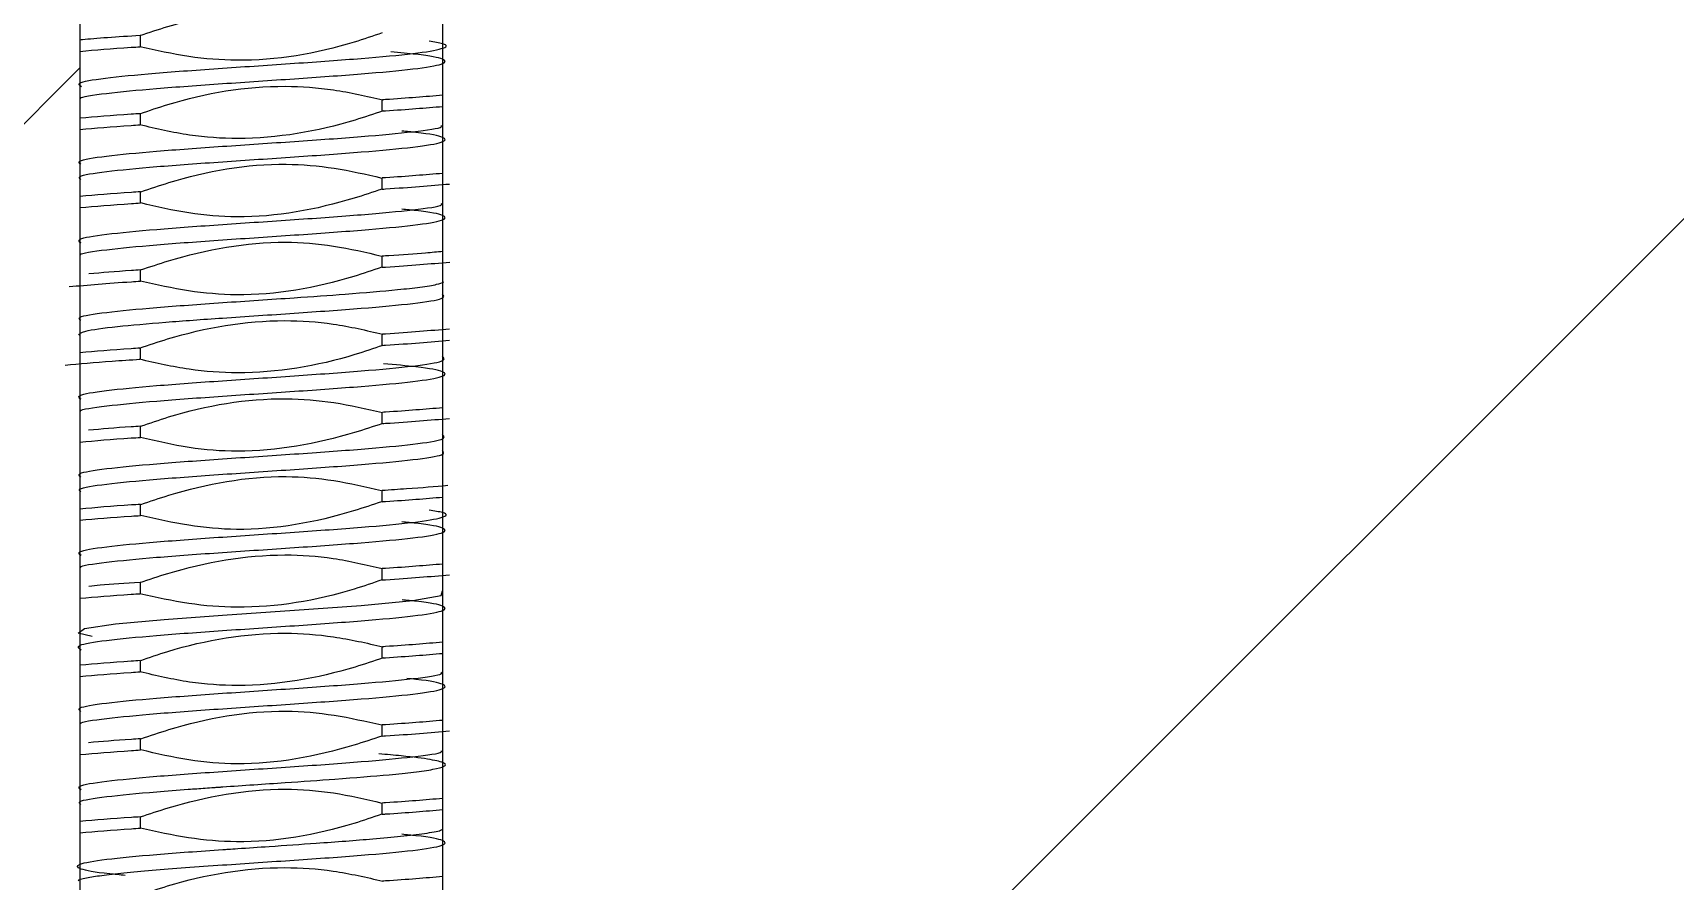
# Model space of a CAD drawing. Header units: millimetres. Extents: x -48 to 1187, y 2 to 839.
# Drawn here: x 117.008 to 121.21, y 379.073 to 381.245 of the extents above; entities that cross this region are included whole.
import ezdxf

# ---------------------------------------------------------------- set-up
doc = ezdxf.new("R2010")
doc.units = ezdxf.units.MM

# ---------------------------------------------------------------- blocks, each defined once
blk = doc.blocks.new('SW_HATCH_1')
at = {"color": 0, "linetype": 'Continuous', "lineweight": 18}
for p, q in [((-37.237, 3.1742), (-32.4112, 8)), ((-43.5287, 1.3726), (-38.1656, 6.7357))]:
    blk.add_line(p, q, dxfattribs=at)

msp = doc.modelspace()

# ---------------------------------------------------------------- linework, layer by layer
at = {"color": 7, "linetype": 'Continuous', "lineweight": 25}
for p, q in [((117.128068, 381.619202), (117.128069, 374.419202)), ((118.05671, 374.419202), (118.05671, 381.619202)), ((117.282733, 381.237837), (117.282733, 381.209309)), ((117.902046, 381.044833), (117.902046, 381.073357)), ((117.282733, 381.03787), (117.282733, 381.009347)), ((117.902046, 380.844811), (117.902046, 380.873332)), ((117.282733, 380.837841), (117.282733, 380.80932)), ((117.902046, 380.644855), (117.902046, 380.673315)), ((117.282733, 380.63788), (117.282733, 380.609275)), ((117.902046, 380.444773), (117.902046, 380.473425)), ((117.282733, 380.437847), (117.282733, 380.409379)), ((117.902046, 380.244826), (117.902046, 380.273347)), ((117.282733, 380.237855), (117.282733, 380.209334)), ((117.902046, 380.044796), (117.902046, 380.073296)), ((117.282733, 380.037831), (117.282733, 380.009312)), ((117.902046, 379.844582), (117.902046, 379.873395)), ((117.282733, 379.837839), (117.282733, 379.809317)), ((117.282733, 379.637868), (117.282733, 379.609346)), ((117.902046, 379.644833), (117.902046, 379.673356)), ((117.902046, 379.444809), (117.902046, 379.473329)), ((117.282733, 379.43784), (117.282733, 379.409318)), ((117.902046, 379.244856), (117.902046, 379.273328)), ((117.282733, 379.237937), (117.282733, 379.209279))]:
    msp.add_line(p, q, dxfattribs=at)
at = {"color": 7, "linetype": 'Continuous', "lineweight": 25, "flags": 128}
msp.add_lwpolyline([(117.159598, 379.699581), (117.12364, 379.707858), (117.140407, 379.720139), (117.219552, 379.731982), (117.344024, 379.743386), (117.493504, 379.754353), (117.677334, 379.76688), (117.848226, 379.7794), (117.980154, 379.791912), (118.053025, 379.804416), (118.055741, 379.816911), (118.055741, 379.816911)], dxfattribs=at)
at = {"color": 7, "linetype": 'Continuous', "lineweight": 18}
msp.add_circle((134.392389, 398.419203), 29.029052, dxfattribs=at)
at = {"color": 7, "linetype": 'Continuous', "lineweight": 25}
for points, knots in [([(117.281599, 381.237823), (117.30538, 381.245768), (117.428525, 381.286909), (117.599102, 381.316709), (117.784304, 381.30137), (117.862494, 381.282749), (117.901913, 381.273361)], [0, 0, 0, 0, 0.11935536, 0.61806621, 0.8074503, 1, 1, 1, 1]), ([(117.282325, 381.237811), (117.224766, 381.234214), (117.162915, 381.230349), (117.13033, 381.226483), (117.128068, 381.226215)], [0, 0, 0, 0, 0.93061042, 1, 1, 1, 1]), ([(117.901611, 381.244823), (117.877903, 381.236656), (117.758395, 381.195487), (117.589883, 381.166854), (117.404913, 381.181521), (117.323347, 381.199949), (117.281883, 381.209316)], [0, 0, 0, 0, 0.119469, 0.60222015, 0.79778994, 1, 1, 1, 1]), ([(117.132301, 381.106358), (117.127151, 381.109676), (117.115484, 381.117193), (117.184608, 381.128941), (117.314611, 381.141619), (117.489914, 381.154276), (117.679568, 381.166875), (117.85475, 381.179392), (117.990849, 381.191902), (118.062834, 381.204405), (118.0738, 381.21482), (118.034804, 381.221064), (118.021805, 381.223146)], [0, 0, 0, 0, 0.08530104, 0.19324938, 0.30174224, 0.41077953, 0.51791114, 0.62504248, 0.73217355, 0.83930435, 0.94643487, 1, 1, 1, 1]), ([(117.128068, 381.197448), (117.168125, 381.200913), (117.213915, 381.204873), (117.274804, 381.208798), (117.282428, 381.20929)], [0, 0, 0, 0, 0.87477982, 1, 1, 1, 1]), ([(117.129524, 381.074924), (117.129, 381.075734), (117.125781, 381.080712), (117.190323, 381.089856), (117.316541, 381.102356), (117.490971, 381.114856), (117.679159, 381.127356), (117.854636, 381.139856), (117.989885, 381.152356), (118.065373, 381.164856), (118.066201, 381.177356), (118.01505, 381.187772), (117.94695, 381.194022), (117.92425, 381.196106)], [0, 0, 0, 0, 0.02006627, 0.12321719, 0.22636811, 0.32951903, 0.43266994, 0.53582086, 0.63897178, 0.7421227, 0.84527362, 0.94842454, 1, 1, 1, 1]), ([(117.281958, 381.037792), (117.305671, 381.045952), (117.425178, 381.087076), (117.593754, 381.115297), (117.779505, 381.101675), (117.861761, 381.082965), (117.903774, 381.073409)], [0, 0, 0, 0, 0.11907818, 0.60011802, 0.7957508, 1, 1, 1, 1]), ([(118.05671, 381.085051), (118.011901, 381.08131), (117.965204, 381.077413), (117.905096, 381.073552), (117.902667, 381.073396)], [0, 0, 0, 0, 0.95959094, 1, 1, 1, 1]), ([(117.282454, 381.037852), (117.274755, 381.037356), (117.213851, 381.033436), (117.168066, 381.029479), (117.128068, 381.026021)], [0, 0, 0, 0, 0.12640991, 1, 1, 1, 1]), ([(117.903856, 381.044894), (117.880094, 381.036879), (117.760447, 380.996519), (117.592192, 380.967402), (117.406132, 380.980119), (117.323731, 380.999411), (117.281675, 381.009258)], [0, 0, 0, 0, 0.11899831, 0.59918037, 0.79542621, 1, 1, 1, 1]), ([(117.902696, 381.044874), (117.905115, 381.04503), (117.965212, 381.048889), (118.011901, 381.052786), (118.05671, 381.056526)], [0, 0, 0, 0, 0.04024934, 1, 1, 1, 1]), ([(117.130928, 380.908287), (117.127398, 380.911141), (117.118714, 380.918162), (117.188032, 380.929349), (117.317113, 380.941849), (117.490859, 380.954349), (117.678942, 380.966849), (117.855564, 380.979349), (117.986384, 380.991849), (118.055332, 381.001208), (118.053924, 381.006401), (118.053646, 381.007427)], [0, 0, 0, 0, 0.086366687, 0.212451094, 0.3385355, 0.464619907, 0.590704314, 0.71678872, 0.842873127, 0.968957533, 1, 1, 1, 1]), ([(117.130747, 380.869418), (117.12763, 380.872064), (117.119605, 380.878876), (117.188457, 380.889856), (117.317465, 380.902356), (117.491226, 380.914856), (117.679582, 380.927356), (117.854955, 380.939856), (117.990026, 380.952356), (118.06567, 380.964856), (118.065283, 380.977356), (118.021665, 380.986851), (117.964765, 380.992179), (117.95236, 380.993341)], [0, 0, 0, 0, 0.06405395, 0.16492303, 0.26579211, 0.36666119, 0.46753027, 0.56839935, 0.66926842, 0.7701375, 0.87100658, 0.97187566, 1, 1, 1, 1]), ([(117.128068, 380.997499), (117.168058, 381.000956), (117.213815, 381.004911), (117.27468, 381.008829), (117.282352, 381.009323)], [0, 0, 0, 0, 0.87394194, 1, 1, 1, 1]), ([(117.284482, 380.837926), (117.308215, 380.846005), (117.4278, 380.886718), (117.595909, 380.916883), (117.779782, 380.900869), (117.860329, 380.882523), (117.900982, 380.873264)], [0, 0, 0, 0, 0.12006392, 0.60498413, 0.80062842, 1, 1, 1, 1]), ([(118.05671, 380.885031), (118.012016, 380.881297), (117.965077, 380.877376), (117.904555, 380.873493), (117.901661, 380.873307)], [0, 0, 0, 0, 0.9521742, 1, 1, 1, 1]), ([(117.901756, 380.844792), (117.9046, 380.844975), (117.971925, 380.849297), (118.024144, 380.853661), (118.074157, 380.85784)], [0, 0, 0, 0, 0.04224905, 1, 1, 1, 1]), ([(117.283364, 380.837882), (117.275503, 380.837376), (117.214256, 380.833438), (117.168207, 380.829462), (117.128068, 380.825996)], [0, 0, 0, 0, 0.12835953, 1, 1, 1, 1]), ([(117.128068, 380.797474), (117.168195, 380.800939), (117.214232, 380.804914), (117.275464, 380.808852), (117.283324, 380.809357)], [0, 0, 0, 0, 0.87163222, 1, 1, 1, 1]), ([(117.901247, 380.84475), (117.877467, 380.836813), (117.757755, 380.796857), (117.590073, 380.765461), (117.40588, 380.780905), (117.325168, 380.799828), (117.284371, 380.809392)], [0, 0, 0, 0, 0.11996853, 0.6039542, 0.79981904, 1, 1, 1, 1]), ([(117.131177, 380.706915), (117.126854, 380.710226), (117.117093, 380.717704), (117.187955, 380.729349), (117.317549, 380.741849), (117.491214, 380.754349), (117.67931, 380.766849), (117.855794, 380.779349), (117.986697, 380.791849), (118.05578, 380.801311), (118.054102, 380.806605), (118.053745, 380.807733)], [0, 0, 0, 0, 0.098535725, 0.222520955, 0.346506185, 0.470491415, 0.594476645, 0.718461875, 0.842447105, 0.966432336, 1, 1, 1, 1]), ([(117.12955, 380.674855), (117.129038, 380.67566), (117.125874, 380.680633), (117.190511, 380.689784), (117.316852, 380.70231), (117.491399, 380.71485), (117.679632, 380.72739), (117.855105, 380.739917), (117.990159, 380.752434), (118.065743, 380.76494), (118.06522, 380.777435), (118.02152, 380.786914), (117.964617, 380.792226), (117.952257, 380.793379)], [0, 0, 0, 0, 0.02038632, 0.12597807, 0.23157024, 0.33716285, 0.44275394, 0.54834463, 0.6539349, 0.75952475, 0.86511419, 0.97070322, 1, 1, 1, 1]), ([(117.283072, 380.637899), (117.306856, 380.645826), (117.42658, 380.685729), (117.594298, 380.716952), (117.778776, 380.702006), (117.859716, 380.682939), (117.900663, 380.673294)], [0, 0, 0, 0, 0.11983365, 0.60322563, 0.79927343, 1, 1, 1, 1]), ([(118.05671, 380.685009), (118.042583, 380.683685), (118.004864, 380.680149), (117.947271, 380.676236), (117.907329, 380.673657), (117.901548, 380.673283)], [0, 0, 0, 0, 0.33869125, 0.90428571, 1, 1, 1, 1]), ([(117.900487, 380.644758), (117.876763, 380.63665), (117.757202, 380.595787), (117.588965, 380.566036), (117.404896, 380.581811), (117.324161, 380.600132), (117.283372, 380.609388)], [0, 0, 0, 0, 0.11995229, 0.6045151, 0.80019267, 1, 1, 1, 1]), ([(117.901483, 380.644819), (117.904514, 380.645014), (117.972058, 380.649355), (118.024398, 380.653736), (118.07439, 380.65792)], [0, 0, 0, 0, 0.04487155, 1, 1, 1, 1]), ([(117.100917, 380.59527), (117.14922, 380.599457), (117.203312, 380.604145), (117.275267, 380.608793), (117.282966, 380.60929)], [0, 0, 0, 0, 0.89300173, 1, 1, 1, 1]), ([(117.13087, 380.508501), (117.12745, 380.511313), (117.118964, 380.51829), (117.188335, 380.52942), (117.317599, 380.541895), (117.490988, 380.554317), (117.663543, 380.565749), (117.820006, 380.576783), (117.9294, 380.585927), (118.002173, 380.594236), (118.044796, 380.600927), (118.054543, 380.605446), (118.059229, 380.607619)], [0, 0, 0, 0, 0.08493394, 0.21075346, 0.33657246, 0.46236138, 0.58741472, 0.68184031, 0.79721084, 0.86305286, 0.93417186, 1, 1, 1, 1]), ([(117.282855, 380.637888), (117.275164, 380.637396), (117.223467, 380.634088), (117.184557, 380.630746), (117.151436, 380.627902)], [0, 0, 0, 0, 0.14877835, 1, 1, 1, 1]), ([(117.12518, 380.470691), (117.127268, 380.474276), (117.131629, 380.48176), (117.215839, 380.492949), (117.34057, 380.50409), (117.499922, 380.515469), (117.679043, 380.527327), (117.854804, 380.539805), (117.988919, 380.552295), (118.066447, 380.564395), (118.059054, 380.572336), (118.055542, 380.576108)], [0, 0, 0, 0, 0.10188706, 0.21271719, 0.31849812, 0.41922232, 0.53759552, 0.65601097, 0.77442675, 0.89284285, 1, 1, 1, 1]), ([(117.280958, 380.437766), (117.304707, 380.445823), (117.424309, 380.486399), (117.592679, 380.51516), (117.778813, 380.502387), (117.861326, 380.483216), (117.903486, 380.473421)], [0, 0, 0, 0, 0.118939, 0.59898909, 0.79510428, 1, 1, 1, 1]), ([(118.073972, 380.486449), (118.023908, 380.482265), (117.971934, 380.477921), (117.905018, 380.473616), (117.902561, 380.473458)], [0, 0, 0, 0, 0.96327372, 1, 1, 1, 1]), ([(117.282095, 380.437806), (117.274471, 380.437314), (117.213703, 380.433391), (117.16802, 380.429433), (117.128068, 380.425972)], [0, 0, 0, 0, 0.1254684, 1, 1, 1, 1]), ([(117.903251, 380.44489), (117.879529, 380.436753), (117.760005, 380.395753), (117.591462, 380.367486), (117.405491, 380.380748), (117.323054, 380.399606), (117.280911, 380.409246)], [0, 0, 0, 0, 0.11897927, 0.5994895, 0.79524908, 1, 1, 1, 1]), ([(117.90248, 380.444801), (117.904971, 380.44496), (117.971928, 380.449253), (118.023927, 380.45359), (118.073991, 380.457765)], [0, 0, 0, 0, 0.03720262, 1, 1, 1, 1]), ([(117.09041, 380.394338), (117.127189, 380.397743), (117.181338, 380.402755), (117.257611, 380.407739), (117.282078, 380.409337)], [0, 0, 0, 0, 0.67922445, 1, 1, 1, 1]), ([(117.13128, 380.306742), (117.126837, 380.310084), (117.116853, 380.317595), (117.187645, 380.329286), (117.317187, 380.341813), (117.490774, 380.354354), (117.679178, 380.366896), (117.854884, 380.379423), (117.989216, 380.391939), (118.068192, 380.404445), (118.059928, 380.412773), (118.055795, 380.416936)], [0, 0, 0, 0, 0.09110681, 0.20471365, 0.31832095, 0.4319287, 0.5455439, 0.65915864, 0.7727729, 0.88638669, 1, 1, 1, 1]), ([(117.129677, 380.27435), (117.128962, 380.275352), (117.125269, 380.28052), (117.190166, 380.289856), (117.316813, 380.302356), (117.491147, 380.314856), (117.679336, 380.327356), (117.854745, 380.339856), (117.98998, 380.352356), (118.065269, 380.364856), (118.06663, 380.377356), (118.010542, 380.3884), (117.934829, 380.395277), (117.904987, 380.397988)], [0, 0, 0, 0, 0.02430854, 0.12541054, 0.22651253, 0.32761453, 0.42871653, 0.52981852, 0.63092052, 0.73202251, 0.83312451, 0.9342265, 1, 1, 1, 1]), ([(117.283608, 380.237868), (117.307319, 380.246022), (117.42684, 380.287124), (117.595282, 380.316076), (117.779924, 380.301001), (117.861191, 380.282639), (117.902409, 380.273326)], [0, 0, 0, 0, 0.1196413, 0.60307283, 0.79868444, 1, 1, 1, 1]), ([(118.05671, 380.285044), (118.011944, 380.281306), (117.965126, 380.277397), (117.904819, 380.273525), (117.902176, 380.273355)], [0, 0, 0, 0, 0.95617377, 1, 1, 1, 1]), ([(117.283047, 380.237875), (117.27521, 380.237372), (117.223123, 380.234027), (117.183942, 380.230651), (117.150656, 380.227783)], [0, 0, 0, 0, 0.15046358, 1, 1, 1, 1]), ([(117.902724, 380.244819), (117.878938, 380.236888), (117.759209, 380.19697), (117.591352, 380.166424), (117.406201, 380.18022), (117.324693, 380.19953), (117.283332, 380.209329)], [0, 0, 0, 0, 0.119500574, 0.601521731, 0.797792481, 1, 1, 1, 1]), ([(117.902289, 380.244841), (117.90488, 380.245008), (117.971918, 380.249313), (118.023967, 380.253661), (118.074004, 380.25784)], [0, 0, 0, 0, 0.038640108, 1, 1, 1, 1]), ([(117.13102, 380.107741), (117.127188, 380.110777), (117.118096, 380.11798), (117.188027, 380.129349), (117.317336, 380.141849), (117.490966, 380.154349), (117.679279, 380.166849), (117.854909, 380.179349), (117.989186, 380.191849), (118.068157, 380.204349), (118.059938, 380.212683), (118.055828, 380.216849)], [0, 0, 0, 0, 0.08347617, 0.19804165, 0.31260713, 0.4271726, 0.54173808, 0.65630356, 0.77086904, 0.88543452, 1, 1, 1, 1]), ([(117.128068, 380.197486), (117.168126, 380.200947), (117.214052, 380.204915), (117.275143, 380.208845), (117.282948, 380.209347)], [0, 0, 0, 0, 0.87224044, 1, 1, 1, 1]), ([(117.130728, 380.069444), (117.127672, 380.072056), (117.11974, 380.078835), (117.18854, 380.089793), (117.317578, 380.102316), (117.491444, 380.11485), (117.679738, 380.127385), (117.855463, 380.139907), (117.989131, 380.152421), (118.065428, 380.164263), (118.058471, 380.171928), (118.055293, 380.175429)], [0, 0, 0, 0, 0.07401302, 0.19212359, 0.31023459, 0.42834599, 0.54644293, 0.66453948, 0.78263564, 0.9007314, 1, 1, 1, 1]), ([(117.284258, 380.037941), (117.308023, 380.045919), (117.427697, 380.08609), (117.595413, 380.117388), (117.779207, 380.101308), (117.859616, 380.082665), (117.900215, 380.073251)], [0, 0, 0, 0, 0.12014823, 0.60502887, 0.80057992, 1, 1, 1, 1]), ([(118.070111, 380.085934), (118.036924, 380.083094), (117.987454, 380.078861), (117.922699, 380.074642), (117.901385, 380.073254)], [0, 0, 0, 0, 0.67086171, 1, 1, 1, 1]), ([(117.901398, 380.044755), (117.904441, 380.04495), (117.965076, 380.048839), (118.012072, 380.052766), (118.05671, 380.056496)], [0, 0, 0, 0, 0.05017456, 1, 1, 1, 1]), ([(117.131189, 379.906859), (117.126833, 379.910189), (117.117026, 379.917686), (117.187977, 379.929349), (117.317667, 379.941849), (117.491283, 379.954349), (117.679789, 379.966849), (117.854895, 379.979349), (117.990918, 379.991849), (118.062847, 380.004349), (118.073787, 380.014766), (118.034799, 380.021016), (118.021803, 380.023099)], [0, 0, 0, 0, 0.0859486, 0.19348406, 0.30101952, 0.40855498, 0.51609044, 0.62362589, 0.73116135, 0.83869681, 0.94623227, 1, 1, 1, 1]), ([(117.283285, 380.037866), (117.275532, 380.037368), (117.214323, 380.033435), (117.16828, 380.029463), (117.128068, 380.025995)], [0, 0, 0, 0, 0.12667125, 1, 1, 1, 1]), ([(117.900253, 380.044725), (117.876501, 380.036706), (117.756863, 379.996318), (117.589014, 379.965395), (117.40531, 379.981612), (117.32495, 380.000094), (117.284403, 380.00942)], [0, 0, 0, 0, 0.12017605, 0.60532751, 0.80086268, 1, 1, 1, 1]), ([(117.128068, 379.997469), (117.168231, 380.000936), (117.214278, 380.00491), (117.275512, 380.008847), (117.283337, 380.00935)], [0, 0, 0, 0, 0.87221147, 1, 1, 1, 1]), ([(117.129648, 379.87435), (117.128932, 379.875341), (117.12521, 379.8805), (117.190049, 379.889833), (117.316676, 379.902328), (117.491057, 379.914898), (117.679316, 379.927208), (117.85483, 379.939634), (117.989989, 379.952076), (118.065686, 379.964559), (118.065272, 379.97708), (118.021619, 379.986607), (117.964704, 379.991972), (117.952321, 379.99314)], [0, 0, 0, 0, 0.02499532, 0.13007997, 0.23516479, 0.34024977, 0.44530595, 0.55039696, 0.65548935, 0.76058312, 0.86567829, 0.97077486, 1, 1, 1, 1]), ([(117.281408, 379.837812), (117.305188, 379.845766), (117.424897, 379.885806), (117.592905, 379.915735), (117.778525, 379.902628), (117.86046, 379.883237), (117.902148, 379.873372)], [0, 0, 0, 0, 0.11925504, 0.6003287, 0.79665523, 1, 1, 1, 1]), ([(118.05671, 379.885102), (118.011988, 379.881365), (117.965157, 379.877451), (117.904801, 379.873572), (117.902082, 379.873397)], [0, 0, 0, 0, 0.95494332, 1, 1, 1, 1]), ([(117.901839, 379.844834), (117.878131, 379.836663), (117.758627, 379.795476), (117.59009, 379.766971), (117.404959, 379.781436), (117.323249, 379.799905), (117.281666, 379.809303)], [0, 0, 0, 0, 0.11938601, 0.60179705, 0.79735534, 1, 1, 1, 1]), ([(117.901977, 379.844577), (117.904736, 379.844753), (117.971991, 379.849043), (118.024163, 379.853384), (118.074196, 379.857547)], [0, 0, 0, 0, 0.0410178, 1, 1, 1, 1]), ([(117.128068, 379.797458), (117.168109, 379.800921), (117.213876, 379.804879), (117.274735, 379.808801), (117.28235, 379.809292)], [0, 0, 0, 0, 0.87488732, 1, 1, 1, 1]), ([(117.282256, 379.837809), (117.245131, 379.835448), (117.193807, 379.832185), (117.160665, 379.828911), (117.151497, 379.828006)], [0, 0, 0, 0, 0.72337003, 1, 1, 1, 1]), ([(117.131814, 379.664856), (117.125776, 379.669022), (117.113701, 379.677356), (117.187231, 379.689856), (117.317394, 379.702356), (117.490767, 379.714856), (117.679226, 379.727356), (117.854642, 379.739856), (117.989828, 379.752356), (118.065599, 379.764856), (118.065347, 379.777356), (118.021782, 379.786855), (117.964861, 379.792188), (117.952415, 379.793354)], [0, 0, 0, 0, 0.09727774, 0.19455548, 0.29183322, 0.38911096, 0.4863887, 0.58366644, 0.68094418, 0.77822192, 0.87549966, 0.9727774, 1, 1, 1, 1]), ([(117.282185, 379.637801), (117.305895, 379.645968), (117.425399, 379.687128), (117.593977, 379.715374), (117.779597, 379.701561), (117.86174, 379.682917), (117.903668, 379.6734)], [0, 0, 0, 0, 0.11914086, 0.60048049, 0.79607393, 1, 1, 1, 1]), ([(118.05671, 379.68505), (118.011902, 379.68131), (117.965196, 379.677412), (117.905072, 379.67355), (117.902628, 379.673393)], [0, 0, 0, 0, 0.95934805, 1, 1, 1, 1]), ([(117.282535, 379.637855), (117.274817, 379.637359), (117.213882, 379.633437), (117.168074, 379.629477), (117.128068, 379.62602)], [0, 0, 0, 0, 0.12666935, 1, 1, 1, 1]), ([(117.903802, 379.644888), (117.880035, 379.63689), (117.760369, 379.596621), (117.592173, 379.567321), (117.406186, 379.580066), (117.323872, 379.599403), (117.281887, 379.609266)], [0, 0, 0, 0, 0.11904503, 0.5993726, 0.79565814, 1, 1, 1, 1]), ([(117.902676, 379.644873), (117.905102, 379.645029), (117.965206, 379.648889), (118.0119, 379.652786), (118.05671, 379.656526)], [0, 0, 0, 0, 0.04035299, 1, 1, 1, 1]), ([(117.131034, 379.50781), (117.127218, 379.510823), (117.118126, 379.518003), (117.187927, 379.529349), (117.317162, 379.541849), (117.490853, 379.554349), (117.678985, 379.566849), (117.855433, 379.579349), (117.986865, 379.591849), (118.056634, 379.601562), (118.054437, 379.607108), (118.053891, 379.608487)], [0, 0, 0, 0, 0.08978269, 0.21394263, 0.33810257, 0.4622625, 0.58642244, 0.71058238, 0.83474231, 0.95890225, 1, 1, 1, 1]), ([(117.128068, 379.597498), (117.168064, 379.600955), (117.213842, 379.604912), (117.274736, 379.608831), (117.282428, 379.609326)], [0, 0, 0, 0, 0.87367506, 1, 1, 1, 1]), ([(117.129577, 379.474906), (117.129059, 379.475722), (117.125899, 379.480706), (117.19057, 379.489856), (117.31692, 379.502356), (117.491405, 379.514856), (117.679571, 379.527356), (117.855006, 379.539856), (117.990013, 379.552356), (118.065809, 379.564856), (118.064795, 379.577356), (118.024629, 379.586456), (117.972553, 379.591389), (117.964461, 379.592156)], [0, 0, 0, 0, 0.0208953, 0.12750516, 0.23411501, 0.34072486, 0.44733472, 0.55394457, 0.66055442, 0.76716428, 0.87377413, 0.98038398, 1, 1, 1, 1]), ([(117.284536, 379.437932), (117.308273, 379.445997), (117.427871, 379.486634), (117.595916, 379.516993), (117.779719, 379.500894), (117.860195, 379.482526), (117.900803, 379.473258)], [0, 0, 0, 0, 0.12010556, 0.60514385, 0.8007618, 1, 1, 1, 1]), ([(118.05671, 379.485029), (118.012028, 379.481296), (117.965074, 379.477373), (117.904525, 379.473488), (117.901596, 379.473301)], [0, 0, 0, 0, 0.95163025, 1, 1, 1, 1]), ([(117.283384, 379.437881), (117.27551, 379.437376), (117.223116, 379.434013), (117.183698, 379.430619), (117.150205, 379.427734)], [0, 0, 0, 0, 0.15029402, 1, 1, 1, 1]), ([(117.901043, 379.444742), (117.877267, 379.436798), (117.757562, 379.396803), (117.58989, 379.365376), (117.405817, 379.38102), (117.325198, 379.399873), (117.284459, 379.4094)], [0, 0, 0, 0, 0.12002421, 0.60426719, 0.80002425, 1, 1, 1, 1]), ([(117.901683, 379.444785), (117.904565, 379.44497), (117.971932, 379.449295), (118.024176, 379.453661), (118.074186, 379.45784)], [0, 0, 0, 0, 0.04277997, 1, 1, 1, 1]), ([(117.131076, 379.307374), (117.12704, 379.310533), (117.11768, 379.317858), (117.188073, 379.329349), (117.317542, 379.341849), (117.491259, 379.354349), (117.679315, 379.366849), (117.855928, 379.379349), (117.986342, 379.391849), (118.054883, 379.401057), (118.053772, 379.406098), (118.05358, 379.406972)], [0, 0, 0, 0, 0.09513092, 0.22063604, 0.34614116, 0.47164628, 0.5971514, 0.72265653, 0.84816165, 0.97366677, 1, 1, 1, 1]), ([(117.1307, 379.269657), (117.127748, 379.272196), (117.11995, 379.278903), (117.188438, 379.289783), (117.296094, 379.300254), (117.390995, 379.307541), (117.441539, 379.311196), (117.467443, 379.313024), (117.480523, 379.313939), (117.487093, 379.314396), (117.490385, 379.314625), (117.492032, 379.314739), (117.492856, 379.314796), (117.493268, 379.314825), (117.49346, 379.314838), (117.545702, 379.31846), (117.645442, 379.325111), (117.794544, 379.335464), (117.906811, 379.344451), (117.986456, 379.35276), (118.036098, 379.359896), (118.064753, 379.367616), (118.065042, 379.375926), (118.028457, 379.384824), (117.970057, 379.392632), (117.913245, 379.397475), (117.893546, 379.399154)], [0, 0, 0, 0, 0.05870047, 0.15506487, 0.25142965, 0.29984434, 0.3240808, 0.33620267, 0.34226406, 0.34529482, 0.3468102, 0.3475679, 0.34794674, 0.34813616, 0.34823088, 0.34825418, 0.43215184, 0.50149262, 0.58887995, 0.63956916, 0.69480166, 0.75457275, 0.81887734, 0.88770994, 0.96106468, 1, 1, 1, 1]), ([(117.128068, 379.397473), (117.168204, 379.400938), (117.214251, 379.404914), (117.275495, 379.408852), (117.283356, 379.409358)], [0, 0, 0, 0, 0.87163405, 1, 1, 1, 1]), ([(117.282834, 379.237888), (117.306619, 379.245813), (117.426348, 379.285704), (117.594091, 379.316799), (117.778721, 379.302121), (117.859786, 379.282988), (117.900822, 379.273303)], [0, 0, 0, 0, 0.119759711, 0.602837943, 0.798954434, 1, 1, 1, 1]), ([(117.90153, 379.244823), (117.904547, 379.245017), (117.965134, 379.24891), (118.012091, 379.252838), (118.05671, 379.25657)], [0, 0, 0, 0, 0.0497889, 1, 1, 1, 1]), ([(118.05671, 379.285028), (118.012077, 379.281299), (117.965138, 379.277376), (117.904581, 379.273491), (117.901605, 379.2733)], [0, 0, 0, 0, 0.95084784, 1, 1, 1, 1]), ([(117.282768, 379.237939), (117.275118, 379.237451), (117.214105, 379.233556), (117.16821, 379.229616), (117.128068, 379.22617)], [0, 0, 0, 0, 0.12537217, 1, 1, 1, 1]), ([(117.900618, 379.244767), (117.876897, 379.236646), (117.757347, 379.195717), (117.589054, 379.166165), (117.404867, 379.181796), (117.324021, 379.200116), (117.283146, 379.209378)], [0, 0, 0, 0, 0.11988692, 0.60422447, 0.79989806, 1, 1, 1, 1]), ([(117.243799, 379.088231), (117.230185, 379.08947), (117.170701, 379.094882), (117.122163, 379.104455), (117.116313, 379.11695), (117.186821, 379.129434), (117.317822, 379.14189), (117.438313, 379.150541), (117.511079, 379.155539), (117.550376, 379.158223), (117.626389, 379.163342), (117.747855, 379.171596), (117.863702, 379.180283), (117.954101, 379.188594), (118.0143, 379.195905), (118.052541, 379.202465), (118.05584, 379.206592), (118.057002, 379.208046)], [0, 0, 0, 0, 0.03089146, 0.13497636, 0.23906077, 0.3431447, 0.44722814, 0.55126402, 0.55928777, 0.57322264, 0.6187774, 0.68784345, 0.78028563, 0.83551012, 0.89661188, 0.96358343, 1, 1, 1, 1]), ([(117.125429, 379.074671), (117.125082, 379.074918), (117.121714, 379.077314), (117.144628, 379.081841), (117.18088, 379.088324), (117.238821, 379.094864), (117.311392, 379.10147), (117.397317, 379.108143), (117.519055, 379.116742), (117.679169, 379.127339), (117.85453, 379.139817), (117.989814, 379.152311), (118.065609, 379.164808), (118.065339, 379.177312), (118.021748, 379.186815), (117.964814, 379.192152), (117.952382, 379.193317)], [0, 0, 0, 0, 0.00622896, 0.06043546, 0.11520149, 0.17052697, 0.22641185, 0.28285607, 0.33985957, 0.44496704, 0.55009916, 0.65523149, 0.76036404, 0.8654968, 0.97062979, 1, 1, 1, 1]), ([(117.128068, 379.197411), (117.168214, 379.200883), (117.21414, 379.204855), (117.275198, 379.208793), (117.282884, 379.209289)], [0, 0, 0, 0, 0.87412368, 1, 1, 1, 1]), ([(117.281041, 379.037766), (117.304783, 379.045844), (117.424362, 379.086531), (117.592783, 379.115136), (117.778916, 379.102288), (117.861447, 379.083187), (117.903632, 379.073424)], [0, 0, 0, 0, 0.11892913, 0.59900169, 0.79503798, 1, 1, 1, 1]), ([(118.05671, 379.085132), (118.011891, 379.081388), (117.96518, 379.077486), (117.905049, 379.073618), (117.902613, 379.073461)], [0, 0, 0, 0, 0.95948891, 1, 1, 1, 1])]:
    msp.add_open_spline(points, degree=3, knots=knots, dxfattribs=at)

# ---------------------------------------------------------------- block references
at = {"color": 7, "linetype": 'Continuous', "lineweight": 18}
msp.add_blockref('SW_HATCH_1', (155.29367, 374.419203), dxfattribs=at)

doc.saveas('drawing.dxf')
